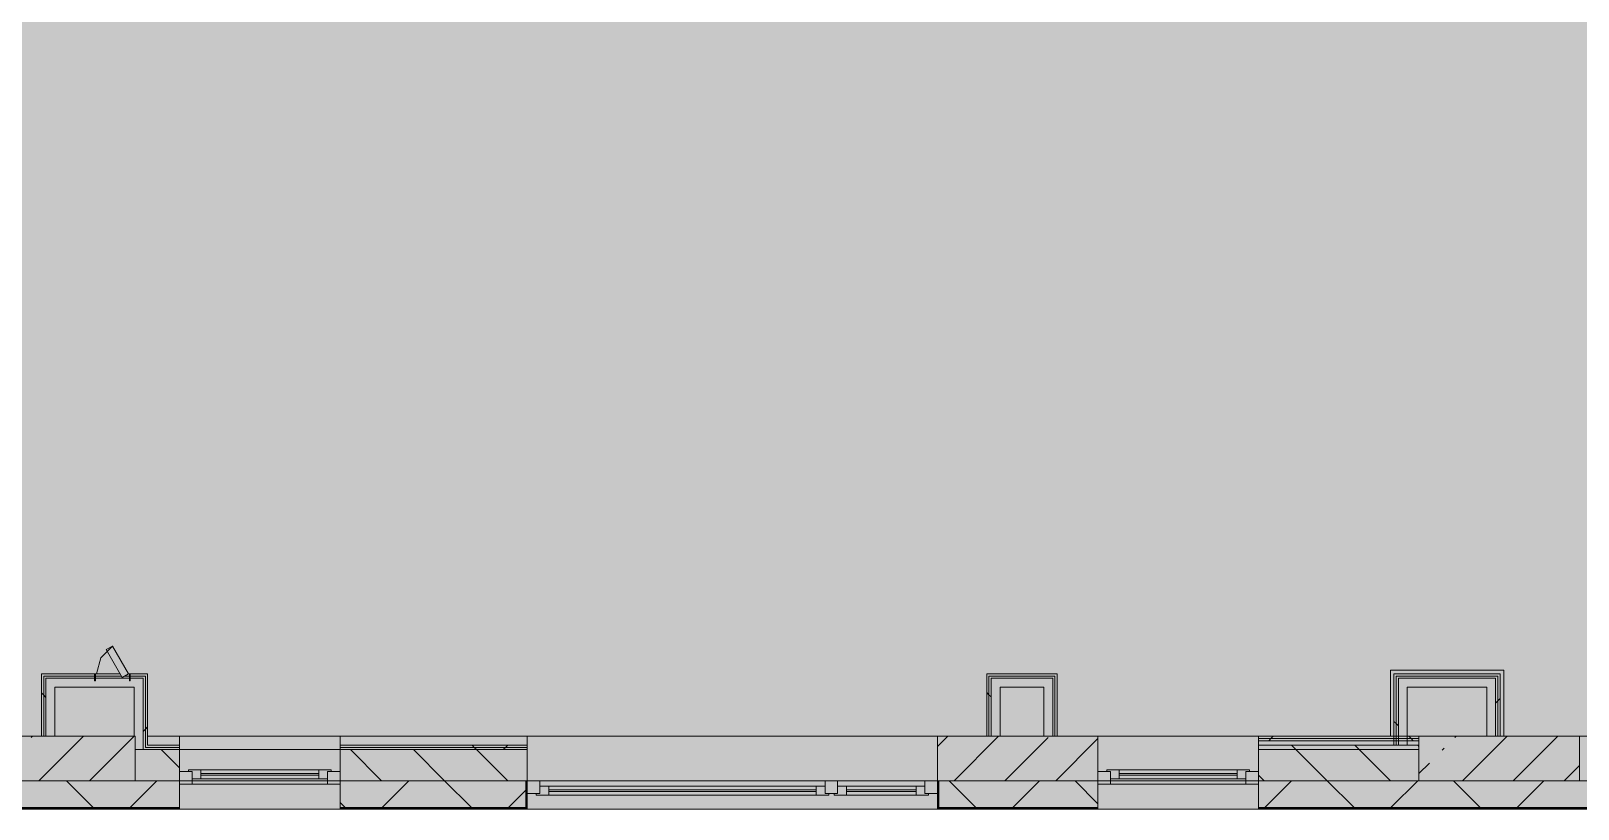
# Model space of a CAD drawing. Header units: millimetres. Extents: x -3817 to 677485, y -22715 to 103890.
# Drawn here: x 17720.9 to 17789.2, y -19605.9 to -19571.6 of the extents above; entities that cross this region are included whole.
import ezdxf

# ---------------------------------------------------------------- set-up
doc = ezdxf.new("R2010")
doc.units = ezdxf.units.MM
doc.layers.add('PDF _Геометрия', color=7, linetype='Continuous', true_color=0x1d1d1d)
doc.layers.add('PDF _Сплошная заливка', color=7, linetype='Continuous', true_color=0xffffff)

msp = doc.modelspace()

# ---------------------------------------------------------------- hatches: boundary and pattern name
at = {"layer": 'PDF _Сплошная заливка', "true_color": 0xd9d9d9, "transparency": 33554559}
for points in [[(17936.192, -19605.904), (17967.269, -19605.904), (17967.269, -19434.131), (17715.86, -19434.131), (17715.86, -19388.542), (17649.343, -19388.542), (17649.343, -19558.599), (17683.531, -19558.599), (17683.531, -19605.904), (17932.54, -19605.904)], [(17721.439, -19602.692), (17721.454, -19602.692), (17721.454, -19600.133), (17721.355, -19600.035), (17721.355, -19602.692)], [(17721.537, -19602.692), (17721.552, -19602.692), (17721.552, -19600.133), (17721.454, -19600.133), (17721.454, -19602.692)], [(17725.843, -19603.184), (17725.942, -19603.086), (17725.942, -19600.133), (17725.843, -19600.133), (17725.843, -19602.692)], [(17725.942, -19603.086), (17726.04, -19603.086), (17726.04, -19600.035), (17725.942, -19600.133), (17725.942, -19602.692)], [(17763.173, -19602.692), (17763.188, -19602.692), (17763.188, -19600.133), (17763.09, -19600.035), (17763.09, -19602.692)], [(17763.271, -19602.692), (17763.287, -19602.692), (17763.287, -19600.133), (17763.188, -19600.133), (17763.188, -19602.692)], [(17766.086, -19602.692), (17766.101, -19602.692), (17766.101, -19600.133), (17766.003, -19600.133), (17766.003, -19602.692)], [(17766.185, -19602.692), (17766.2, -19602.692), (17766.2, -19600.035), (17766.101, -19600.133), (17766.101, -19602.692)], [(17785.642, -19602.692), (17785.657, -19602.692), (17785.657, -19600.133), (17785.559, -19600.133), (17785.559, -19602.692)], [(17782.173, -19602.79), (17782.173, -19602.692), (17775.086, -19602.692), (17775.086, -19602.79), (17775.517, -19602.79)], [(17782.173, -19602.889), (17782.173, -19602.79), (17775.086, -19602.79), (17775.086, -19602.889), (17775.517, -19602.889)], [(17782.821, -19604.66), (17789.259, -19604.66), (17789.259, -19602.692), (17782.173, -19602.692), (17782.173, -19604.66)]]:
    msp.add_hatch(color=254, dxfattribs=at).paths.add_polyline_path(points)
h = msp.add_hatch(color=254, dxfattribs=at)
h.paths.add_polyline_path([(17725.194, -19600.035), (17725.942, -19600.035), (17726.04, -19599.936), (17725.161, -19599.955), (17725.023, -19600.035)], flags=0)
h.paths.add_polyline_path([(17724.887, -19600.035), (17724.83, -19599.936), (17721.355, -19599.936), (17721.454, -19600.035), (17724.213, -19600.035)], flags=0)
at = {"layer": 'PDF _Сплошная заливка', "true_color": 0xcfcfcf, "transparency": 33554559}
for points in [[(17725.45, -19600.527), (17725.843, -19600.527), (17725.843, -19600.133), (17721.552, -19600.133), (17721.552, -19600.527), (17721.946, -19600.527)], [(17765.609, -19600.527), (17766.003, -19600.527), (17766.003, -19600.133), (17763.287, -19600.133), (17763.287, -19600.527), (17763.68, -19600.527)], [(17785.165, -19600.527), (17785.559, -19600.527), (17785.559, -19600.133), (17781.267, -19600.133), (17781.267, -19600.527), (17781.661, -19600.527)], [(17725.482, -19603.282), (17725.843, -19603.282), (17725.843, -19600.527), (17725.45, -19600.527), (17725.482, -19602.732)]]:
    msp.add_hatch(color=254, dxfattribs=at).paths.add_polyline_path(points)
at = {"layer": 'PDF _Сплошная заливка', "true_color": 0xd9d9d9, "transparency": 33554559}
h = msp.add_hatch(color=254, dxfattribs=at)
h.paths.add_polyline_path([(17920.751, -19604.66), (17920.751, -19603.086), (17916.814, -19603.086), (17916.814, -19604.66), (17917.933, -19604.66)], flags=0)
h.paths.add_polyline_path([(17943.495, -19604.66), (17948.309, -19604.66), (17948.309, -19603.086), (17942.01, -19603.086), (17942.01, -19604.66)], flags=0)
h.paths.add_polyline_path([(17891.618, -19604.66), (17891.618, -19603.086), (17883.35, -19603.086), (17883.35, -19604.66)], flags=0)
h.paths.add_polyline_path([(17806.581, -19604.66), (17806.581, -19603.282), (17798.314, -19603.282), (17798.314, -19604.66), (17804.731, -19604.66)], flags=0)
h.paths.add_polyline_path([(17791.228, -19604.66), (17791.228, -19603.282), (17789.259, -19603.282), (17789.259, -19604.66), (17790.124, -19604.66)], flags=0)
h.paths.add_polyline_path([(17838.864, -19604.66), (17849.1, -19604.66), (17849.1, -19603.086), (17838.864, -19603.086)], flags=0)
h.paths.add_polyline_path([(17876.264, -19604.66), (17876.264, -19603.086), (17874.296, -19603.086), (17874.296, -19604.66)], flags=0)
h.paths.add_polyline_path([(17706.316, -19604.66), (17711.309, -19604.66), (17711.309, -19603.086), (17705.01, -19603.086), (17705.01, -19604.66), (17706.135, -19604.66)], flags=0)
h.paths.add_polyline_path([(17727.45, -19604.66), (17727.45, -19603.282), (17725.482, -19603.282), (17725.482, -19604.66)], flags=0)
h.paths.add_polyline_path([(17742.765, -19604.66), (17742.804, -19604.66), (17742.804, -19603.282), (17734.537, -19603.282), (17734.537, -19604.66), (17742.741, -19604.66)], flags=0)
h.paths.add_polyline_path([(17775.517, -19604.66), (17782.173, -19604.66), (17782.173, -19603.086), (17775.086, -19603.086), (17775.086, -19604.66)], flags=0)
h = msp.add_hatch(color=254, dxfattribs=at)
h.paths.add_polyline_path([(17742.804, -19603.184), (17742.804, -19603.086), (17734.537, -19603.086), (17734.537, -19603.184), (17742.652, -19603.184)], flags=0)
h.paths.add_polyline_path([(17727.45, -19603.184), (17727.45, -19603.086), (17726.04, -19603.086), (17725.942, -19603.184)], flags=0)
h = msp.add_hatch(color=254, dxfattribs=at)
h.paths.add_polyline_path([(17739, -19603.282), (17742.804, -19603.282), (17742.804, -19603.184), (17734.537, -19603.184), (17734.537, -19603.282), (17735.349, -19603.282)], flags=0)
h.paths.add_polyline_path([(17725.843, -19603.282), (17727.45, -19603.282), (17727.45, -19603.184), (17725.942, -19603.184)], flags=0)
h = msp.add_hatch(color=254, dxfattribs=at)
h.paths.add_polyline_path([(17942.01, -19605.841), (17948.309, -19605.841), (17948.309, -19604.66), (17942.01, -19604.66)], flags=0)
h.paths.add_polyline_path([(17955.395, -19605.841), (17966.025, -19605.841), (17966.025, -19604.66), (17955.395, -19604.66)], flags=0)
h.paths.add_polyline_path([(17909.727, -19605.841), (17920.751, -19605.841), (17920.751, -19604.66), (17909.727, -19604.66)], flags=0)
h.paths.add_polyline_path([(17870.461, -19605.841), (17876.264, -19605.841), (17876.264, -19604.66), (17867.209, -19604.66), (17867.209, -19605.841)], flags=0)
h.paths.add_polyline_path([(17883.35, -19605.841), (17891.618, -19605.841), (17891.618, -19604.66), (17883.35, -19604.66)], flags=0)
h.paths.add_polyline_path([(17848.551, -19605.841), (17849.1, -19605.841), (17849.1, -19604.66), (17838.864, -19604.66), (17838.864, -19605.841), (17844.899, -19605.841)], flags=0)
h.paths.add_polyline_path([(17932.54, -19605.841), (17934.923, -19605.841), (17934.923, -19604.66), (17927.837, -19604.66), (17927.837, -19605.841), (17928.888, -19605.841)], flags=0)
h.paths.add_polyline_path([(17768, -19605.841), (17768, -19604.66), (17760.977, -19604.66), (17760.977, -19605.841), (17764.562, -19605.841)], flags=0)
h.paths.add_polyline_path([(17826.641, -19605.841), (17831.777, -19605.841), (17831.777, -19604.66), (17824.691, -19604.66), (17824.691, -19605.841)], flags=0)
h.paths.add_polyline_path([(17775.086, -19605.841), (17791.228, -19605.841), (17791.228, -19604.66), (17775.086, -19604.66)], flags=0)
h.paths.add_polyline_path([(17804.731, -19605.841), (17806.581, -19605.841), (17806.581, -19604.66), (17798.314, -19604.66), (17798.314, -19605.841)], flags=0)
h.paths.add_polyline_path([(17709.787, -19605.841), (17711.309, -19605.841), (17711.309, -19604.66), (17705.01, -19604.66), (17705.01, -19605.841), (17706.135, -19605.841)], flags=0)
h.paths.add_polyline_path([(17695.18, -19605.841), (17697.924, -19605.841), (17697.924, -19604.66), (17683.594, -19604.66), (17683.594, -19605.841), (17687.877, -19605.841)], flags=0)
h.paths.add_polyline_path([(17742.652, -19605.841), (17742.741, -19605.841), (17742.741, -19604.66), (17734.537, -19604.66), (17734.537, -19605.841), (17739, -19605.841)], flags=0)
h.paths.add_polyline_path([(17720.742, -19605.841), (17727.45, -19605.841), (17727.45, -19604.66), (17718.396, -19604.66), (17718.396, -19605.841)], flags=0)

# ---------------------------------------------------------------- linework, layer by layer
at = {"layer": 'PDF _Геометрия', "color": 9, "lineweight": 9, "true_color": 0xb7b7b7}
for points in [[(17766.185, -19602.692), (17780.913, -19602.692), (17780.913, -19599.771), (17785.921, -19599.771), (17785.921, -19602.692), (17824.533, -19602.692), (17824.533, -19521.986), (17808.668, -19521.986), (17808.668, -19521.642)], [(17723.777, -19599.936), (17723.967, -19599.227), (17724.485, -19598.709)], [(17785.921, -19602.692), (17785.921, -19599.771), (17780.913, -19599.771), (17780.913, -19602.692)], [(17706.135, -19602.692), (17720.994, -19602.692), (17721.355, -19602.692)], [(17721.946, -19602.692), (17725.45, -19602.692)], [(17726.04, -19602.692), (17763.09, -19602.692)], [(17763.68, -19602.692), (17765.609, -19602.692)]]:
    msp.add_lwpolyline(points, dxfattribs=at)
for points in [[(17724.485, -19598.709), (17724.213, -19598.866), (17724.921, -19600.094), (17725.194, -19599.936)], [(17723.737, -19600.251), (17723.737, -19599.936), (17723.698, -19599.936), (17723.698, -19600.251)], [(17725.233, -19600.251), (17725.273, -19600.251), (17725.273, -19599.936), (17725.233, -19599.936)]]:
    msp.add_lwpolyline(points, close=True, dxfattribs=at)
at = {"layer": 'PDF _Геометрия', "color": 8, "lineweight": 9, "true_color": 0x737373}
for points in [[(17705.955, -19602.692), (17721.355, -19602.692), (17721.355, -19600.527), (17721.355, -19600.035), (17721.355, -19599.936), (17724.83, -19599.936), (17723.698, -19599.936)], [(17721.454, -19602.692), (17721.454, -19600.527), (17721.454, -19600.133), (17721.454, -19600.035), (17724.887, -19600.035)], [(17763.09, -19600.035), (17763.09, -19600.527), (17763.09, -19602.692), (17726.04, -19602.692), (17727.45, -19602.692), (17727.45, -19603.282), (17725.482, -19603.282), (17725.482, -19604.66), (17727.45, -19604.66), (17727.45, -19603.282), (17727.45, -19602.692), (17734.537, -19602.692), (17734.537, -19603.282), (17727.45, -19603.282), (17725.843, -19603.282), (17725.843, -19603.184), (17725.843, -19602.692), (17725.843, -19600.527), (17725.843, -19600.133), (17721.552, -19600.133), (17721.552, -19600.527), (17721.552, -19602.692)], [(17725.023, -19600.035), (17725.942, -19600.035), (17725.942, -19600.133), (17725.942, -19600.527), (17725.942, -19602.692), (17725.942, -19603.086), (17725.942, -19603.184), (17727.45, -19603.184)], [(17725.194, -19599.936), (17726.04, -19599.936), (17726.04, -19600.035), (17726.04, -19600.527), (17726.04, -19602.692), (17726.04, -19603.086), (17727.45, -19603.086)], [(17763.09, -19600.527), (17763.09, -19600.035), (17763.09, -19599.936), (17766.2, -19599.936), (17766.2, -19600.035), (17766.2, -19600.527), (17766.2, -19602.692), (17781.07, -19602.692)], [(17763.188, -19602.692), (17763.188, -19600.527), (17763.188, -19600.133), (17763.188, -19600.035), (17766.101, -19600.035), (17766.101, -19600.133), (17766.101, -19600.527), (17766.101, -19602.692)], [(17766.003, -19602.692), (17766.003, -19600.527), (17766.003, -19600.133), (17763.287, -19600.133), (17763.287, -19600.527), (17763.287, -19602.692)], [(17781.661, -19602.692), (17785.165, -19602.692), (17785.165, -19600.527), (17781.661, -19600.527), (17781.661, -19603.086), (17781.07, -19603.086), (17781.07, -19600.527), (17781.07, -19600.035), (17781.07, -19599.936), (17785.755, -19599.936), (17785.755, -19600.035), (17785.755, -19600.527), (17785.755, -19602.692), (17824.526, -19602.692), (17824.533, -19602.692), (17824.691, -19602.692)], [(17781.169, -19603.086), (17781.169, -19600.527), (17781.169, -19600.133), (17781.169, -19600.035), (17785.657, -19600.035), (17785.657, -19600.133), (17785.657, -19600.527), (17785.657, -19602.692)], [(17785.559, -19602.692), (17785.559, -19600.527), (17785.559, -19600.133), (17781.267, -19600.133), (17781.267, -19600.527), (17781.267, -19603.086)], [(17721.552, -19600.977), (17721.454, -19600.878), (17721.355, -19600.78)], [(17725.273, -19600.527), (17723.698, -19600.527)], [(17763.287, -19600.954), (17763.188, -19600.856), (17763.09, -19600.757)], [(17785.559, -19601.223), (17785.657, -19601.124), (17785.755, -19601.026)], [(17725.843, -19602.478), (17725.942, -19602.38), (17726.04, -19602.281)], [(17781.267, -19602.232), (17781.169, -19602.134), (17781.07, -19602.035)], [(17720.9, -19602.75), (17720.959, -19602.692)], [(17721.235, -19604.66), (17723.204, -19602.692)], [(17723.48, -19604.66), (17725.448, -19602.692)], [(17734.537, -19603.086), (17742.804, -19603.086)], [(17741.939, -19604.66), (17740.561, -19603.282), (17740.462, -19603.184), (17740.364, -19603.086)], [(17741.742, -19603.282), (17741.84, -19603.184), (17741.939, -19603.086)], [(17760.914, -19603.146), (17761.368, -19602.692)], [(17761.645, -19604.66), (17763.613, -19602.692)], [(17763.89, -19604.66), (17765.8, -19602.75)], [(17766.135, -19604.66), (17768, -19602.795)], [(17782.173, -19602.79), (17775.086, -19602.79)], [(17782.173, -19602.889), (17775.086, -19602.889)], [(17775.541, -19602.889), (17775.639, -19602.79), (17775.738, -19602.692)], [(17779.309, -19605.841), (17778.128, -19604.66), (17776.553, -19603.086)], [(17780.912, -19604.66), (17779.337, -19603.086)], [(17781.924, -19602.889), (17781.825, -19602.79), (17781.727, -19602.692)], [(17782.173, -19603.138), (17782.121, -19603.086)], [(17783.76, -19602.75), (17783.818, -19602.692)], [(17784.095, -19604.66), (17786.063, -19602.692)], [(17786.34, -19604.66), (17788.308, -19602.692)], [(17727.45, -19604.091), (17726.642, -19603.282)], [(17734.537, -19603.184), (17742.804, -19603.184)], [(17736.371, -19604.66), (17734.993, -19603.282)], [(17740.336, -19605.841), (17739.155, -19604.66), (17737.777, -19603.282)], [(17783.198, -19603.312), (17783.292, -19603.218)], [(17728.001, -19604.251), (17727.45, -19604.251)], [(17727.844, -19604.172), (17734.143, -19604.172)], [(17728.395, -19604.172), (17728.395, -19604.566)], [(17728.395, -19604.33), (17733.592, -19604.33)], [(17733.592, -19604.408), (17728.395, -19604.408)], [(17733.592, -19604.172), (17733.592, -19604.566)], [(17734.537, -19604.251), (17733.986, -19604.251)], [(17768.551, -19604.251), (17768, -19604.251)], [(17768.394, -19604.172), (17774.693, -19604.172)], [(17768.945, -19604.172), (17768.945, -19604.566)], [(17768.945, -19604.33), (17774.142, -19604.33)], [(17774.142, -19604.408), (17768.945, -19604.408)], [(17774.142, -19604.172), (17774.142, -19604.566)], [(17775.086, -19604.251), (17774.535, -19604.251)], [(17775.344, -19604.66), (17775.086, -19604.403)], [(17782.173, -19604.337), (17782.637, -19603.873)], [(17788.585, -19604.66), (17789.259, -19603.986)], [(17734.537, -19604.66), (17727.45, -19604.66), (17727.45, -19605.904), (17727.45, -19604.66), (17725.482, -19604.66), (17718.396, -19604.66), (17718.396, -19605.904), (17718.396, -19604.66), (17711.309, -19604.66)], [(17723.633, -19605.841), (17722.452, -19604.66)], [(17725.264, -19605.841), (17726.445, -19604.66)], [(17742.741, -19604.66), (17736.937, -19604.66), (17734.537, -19604.66), (17734.537, -19605.904), (17734.537, -19604.66), (17727.45, -19604.66)], [(17727.45, -19604.802), (17734.537, -19604.802)], [(17742.765, -19604.66), (17742.741, -19604.66), (17742.741, -19605.841), (17736.937, -19605.841), (17734.537, -19605.841)], [(17734.537, -19605.865), (17736.937, -19605.865), (17742.765, -19605.865), (17742.765, -19604.66), (17742.804, -19604.66), (17742.804, -19605.904), (17742.804, -19604.66), (17760.914, -19604.66), (17760.914, -19605.904), (17760.914, -19604.66), (17768, -19604.66), (17768, -19605.904), (17768, -19604.66), (17775.086, -19604.66)], [(17736.399, -19605.841), (17737.58, -19604.66)], [(17741.967, -19605.841), (17742.741, -19605.067)], [(17760.91, -19604.66), (17742.804, -19604.66), (17760.914, -19604.66)], [(17743.355, -19604.66), (17760.363, -19604.66)], [(17743.749, -19605.29), (17743.749, -19604.897)], [(17743.749, -19605.054), (17755.56, -19605.054)], [(17755.56, -19605.133), (17743.749, -19605.133)], [(17755.56, -19605.29), (17755.56, -19604.897)], [(17756.898, -19605.29), (17756.898, -19604.897)], [(17756.898, -19605.054), (17759.969, -19605.054)], [(17759.969, -19605.133), (17756.898, -19605.133)], [(17759.969, -19605.29), (17759.969, -19604.897)], [(17760.953, -19604.66), (17760.953, -19605.865), (17763.314, -19605.865), (17768, -19605.865)], [(17760.977, -19604.66), (17760.977, -19605.841), (17763.314, -19605.841), (17768, -19605.841)], [(17762.606, -19605.841), (17761.425, -19604.66)], [(17764.237, -19605.841), (17765.418, -19604.66)], [(17768, -19605.668), (17766.993, -19604.66)], [(17768, -19604.66), (17775.086, -19604.66), (17775.086, -19605.904), (17775.086, -19604.66), (17782.173, -19604.66), (17789.259, -19604.66), (17791.228, -19604.66), (17791.228, -19605.904), (17791.228, -19604.66), (17798.314, -19604.66)], [(17768, -19604.802), (17775.086, -19604.802)], [(17775.372, -19605.841), (17776.553, -19604.66)], [(17780.94, -19605.841), (17782.121, -19604.66)], [(17784.876, -19605.841), (17783.695, -19604.66)], [(17786.507, -19605.841), (17787.688, -19604.66)], [(17734.768, -19605.841), (17734.537, -19605.61)], [(17742.804, -19605.211), (17743.355, -19605.211)], [(17756.111, -19605.29), (17743.198, -19605.29)], [(17760.52, -19605.29), (17756.347, -19605.29)], [(17760.363, -19605.211), (17760.914, -19605.211)], [(17718.396, -19605.841), (17727.45, -19605.841)], [(17718.396, -19605.865), (17727.45, -19605.865)], [(17760.914, -19605.904), (17760.91, -19605.904)], [(17775.086, -19605.841), (17791.228, -19605.841)], [(17775.086, -19605.865), (17791.228, -19605.865)]]:
    msp.add_lwpolyline(points, dxfattribs=at)
for points in [[(17725.45, -19602.692), (17725.45, -19600.527), (17721.946, -19600.527), (17721.946, -19602.692)], [(17765.609, -19602.692), (17765.609, -19600.527), (17763.68, -19600.527), (17763.68, -19602.692)], [(17725.482, -19602.692), (17718.396, -19602.692), (17718.396, -19604.66), (17725.482, -19604.66)], [(17742.804, -19603.282), (17742.804, -19602.692), (17734.537, -19602.692), (17734.537, -19603.282)], [(17768, -19602.692), (17760.914, -19602.692), (17760.914, -19604.66), (17768, -19604.66)], [(17775.086, -19603.282), (17782.173, -19603.282), (17782.173, -19602.692), (17775.086, -19602.692)], [(17782.173, -19604.66), (17782.173, -19603.086), (17775.086, -19603.086), (17775.086, -19604.66)], [(17789.259, -19602.692), (17782.173, -19602.692), (17782.173, -19604.66), (17789.259, -19604.66)], [(17734.537, -19603.282), (17734.537, -19604.66), (17742.741, -19604.66), (17742.765, -19604.66), (17742.804, -19604.66), (17742.804, -19603.282)], [(17727.45, -19604.802), (17727.45, -19604.251), (17728.001, -19604.251), (17728.001, -19604.802)], [(17734.143, -19604.172), (17727.844, -19604.172), (17727.844, -19604.251), (17728.001, -19604.251), (17728.001, -19604.566), (17733.986, -19604.566), (17733.986, -19604.251), (17734.143, -19604.251)], [(17733.986, -19604.802), (17733.986, -19604.251), (17734.537, -19604.251), (17734.537, -19604.802)], [(17768, -19604.802), (17768, -19604.251), (17768.551, -19604.251), (17768.551, -19604.802)], [(17774.693, -19604.172), (17768.394, -19604.172), (17768.394, -19604.251), (17768.551, -19604.251), (17768.551, -19604.566), (17774.535, -19604.566), (17774.535, -19604.251), (17774.693, -19604.251)], [(17774.535, -19604.802), (17774.535, -19604.251), (17775.086, -19604.251), (17775.086, -19604.802)], [(17743.355, -19604.66), (17743.355, -19605.211), (17742.804, -19605.211), (17742.804, -19604.66)], [(17743.198, -19605.29), (17756.111, -19605.29), (17756.111, -19605.211), (17755.953, -19605.211), (17755.953, -19604.897), (17743.355, -19604.897), (17743.355, -19605.211), (17743.198, -19605.211)], [(17756.504, -19604.66), (17756.504, -19605.211), (17755.953, -19605.211), (17755.953, -19604.66)], [(17756.347, -19605.29), (17760.52, -19605.29), (17760.52, -19605.211), (17760.363, -19605.211), (17760.363, -19604.897), (17756.504, -19604.897), (17756.504, -19605.211), (17756.347, -19605.211)], [(17760.914, -19604.66), (17760.914, -19605.211), (17760.363, -19605.211), (17760.363, -19604.66)], [(17756.504, -19605.211), (17755.953, -19605.211)]]:
    msp.add_lwpolyline(points, close=True, dxfattribs=at)
at = {"layer": 'PDF _Геометрия', "color": 7, "lineweight": 9}
for points in [[(17716.033, -19605.904), (17718.396, -19605.904), (17727.45, -19605.904), (17732.175, -19605.904)], [(17734.537, -19605.904), (17727.45, -19605.904)], [(17758.55, -19605.904), (17760.91, -19605.904), (17742.804, -19605.904), (17734.537, -19605.904), (17738.474, -19605.904)], [(17740.836, -19605.904), (17745.56, -19605.904)], [(17753.827, -19605.904), (17756.188, -19605.904)], [(17760.914, -19605.904), (17768, -19605.904), (17770.362, -19605.904)], [(17775.086, -19605.904), (17768, -19605.904)], [(17772.724, -19605.904), (17775.086, -19605.904), (17791.228, -19605.904), (17795.952, -19605.904)]]:
    msp.add_lwpolyline(points, dxfattribs=at)
at = {"layer": 'PDF _Сплошная заливка', "color": 254, "lineweight": 35, "true_color": 0xcdcdcd, "transparency": 33554559}
msp.add_solid([(17724.921, -19600.094), (17725.194, -19599.936), (17724.213, -19598.866), (17724.485, -19598.709)], dxfattribs=at)
at = {"layer": 'PDF _Сплошная заливка', "color": 254, "lineweight": 35, "true_color": 0xd9d9d9, "transparency": 33554559}
for points in [[(17721.552, -19600.133), (17725.843, -19600.133), (17721.454, -19600.035), (17725.942, -19600.035)], [(17766.101, -19600.035), (17766.2, -19599.936), (17763.188, -19600.035), (17763.09, -19599.936)], [(17766.003, -19600.133), (17766.101, -19600.035), (17763.287, -19600.133), (17763.188, -19600.035)], [(17785.657, -19600.035), (17785.755, -19599.936), (17781.169, -19600.035), (17781.07, -19599.936)], [(17781.169, -19603.086), (17781.169, -19600.133), (17781.07, -19603.086), (17781.07, -19600.035)], [(17785.559, -19600.133), (17785.657, -19600.035), (17781.267, -19600.133), (17781.169, -19600.035)], [(17781.267, -19603.086), (17781.267, -19600.133), (17781.169, -19603.086), (17781.169, -19600.133)], [(17785.755, -19602.692), (17785.755, -19600.035), (17785.74, -19602.692), (17785.657, -19600.133)], [(17718.396, -19604.66), (17725.482, -19604.66), (17718.396, -19602.692), (17725.482, -19602.692)], [(17760.914, -19604.66), (17768, -19604.66), (17760.914, -19602.692), (17768, -19602.692)]]:
    msp.add_solid(points, dxfattribs=at)
at = {"layer": 'PDF _Сплошная заливка', "color": 254, "lineweight": 35, "true_color": 0xcfcfcf, "transparency": 33554559}
for points in [[(17721.946, -19602.692), (17721.946, -19600.527), (17721.552, -19602.692), (17721.552, -19600.527)], [(17763.68, -19602.692), (17763.68, -19600.527), (17763.287, -19602.692), (17763.287, -19600.527)], [(17766.003, -19602.692), (17766.003, -19600.527), (17765.609, -19602.692), (17765.609, -19600.527)], [(17781.661, -19603.086), (17781.661, -19600.527), (17781.267, -19603.086), (17781.267, -19600.527)], [(17785.559, -19602.692), (17785.559, -19600.527), (17785.165, -19602.692), (17785.165, -19600.527)], [(17727.45, -19603.086), (17727.45, -19602.692), (17726.04, -19603.086), (17726.04, -19602.692)], [(17734.537, -19603.086), (17742.804, -19603.086), (17734.537, -19602.692), (17742.804, -19602.692)], [(17775.086, -19603.282), (17782.173, -19603.282), (17775.086, -19602.889), (17782.173, -19602.889)]]:
    msp.add_solid(points, dxfattribs=at)

doc.saveas('drawing.dxf')
